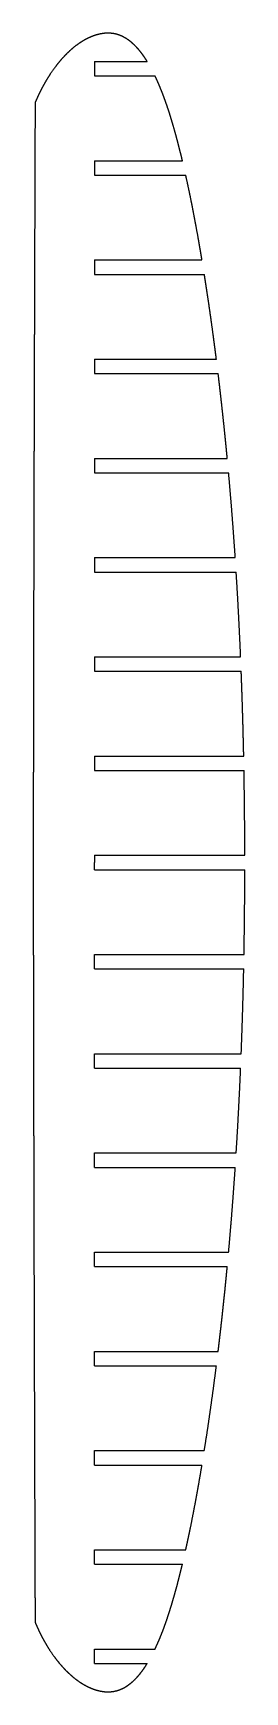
# Model space of a CAD drawing. Header units: metres. Extents: x 22 to 77, y -217 to 217.
import ezdxf

# ---------------------------------------------------------------- set-up
doc = ezdxf.new("R2010")
doc.units = ezdxf.units.M

msp = doc.modelspace()

# ---------------------------------------------------------------- linework, layer by layer
for p, q in [((37.98, 209.9, 1601), (51.82, 209.9, 1601)), ((37.98, 206.1, 1601), (53.88, 206.1, 1601)), ((37.98, 183.9, 1601), (61.05, 183.9, 1601)), ((37.98, 180.1, 1601), (61.92, 180.1, 1601)), ((37.98, 157.9, 1601), (66.17, 157.9, 1601)), ((37.98, 154.1, 1601), (66.79, 154.1, 1601)), ((37.98, 131.9, 1601), (69.94, 131.9, 1601)), ((37.98, 128.1, 1601), (70.41, 128.1, 1601)), ((37.98, 105.9, 1601), (72.8, 105.9, 1601)), ((37.98, 102.1, 1601), (73.15, 102.1, 1601)), ((37.98, 79.9, 1601), (74.89, 79.9, 1601)), ((37.98, 76.1, 1601), (75.13, 76.1, 1601)), ((37.98, 53.9, 1601), (76.3, 53.9, 1601)), ((37.98, 50.1, 1601), (76.45, 50.1, 1601)), ((37.98, 27.9, 1601), (77.11, 27.9, 1601)), ((37.98, 24.1, 1601), (77.18, 24.1, 1601)), ((37.98, 1.9, 1601), (77.39, 1.9, 1601)), ((37.98, -1.9, 1601), (77.39, -1.9, 1601)), ((37.98, -24.1, 1601), (77.18, -24.1, 1601)), ((37.98, -27.9, 1601), (77.11, -27.9, 1601)), ((37.98, -50.1, 1601), (76.45, -50.1, 1601)), ((37.98, -53.9, 1601), (76.3, -53.9, 1601)), ((37.98, -76.1, 1601), (75.13, -76.1, 1601)), ((37.98, -79.9, 1601), (74.89, -79.9, 1601)), ((37.98, -102.1, 1601), (73.15, -102.1, 1601)), ((37.98, -105.9, 1601), (72.8, -105.9, 1601)), ((37.98, -128.1, 1601), (70.41, -128.1, 1601)), ((37.98, -131.9, 1601), (69.94, -131.9, 1601)), ((37.98, -154.1, 1601), (66.78, -154.1, 1601)), ((37.98, -157.9, 1601), (66.17, -157.9, 1601)), ((37.98, -180.1, 1601), (61.91, -180.1, 1601)), ((37.98, -183.9, 1601), (61.04, -183.9, 1601)), ((37.98, -206.1, 1601), (53.87, -206.1, 1601)), ((37.98, -209.9, 1601), (51.82, -209.9, 1601))]:
    msp.add_line(p, q)
for points, knots in [([(51.82, 209.9, 1601), (51.79, 209.95, 1601), (51.76, 210, 1601), (51.73, 210.05, 1601), (51.7, 210.1, 1601), (51.67, 210.15, 1601), (51.63, 210.2, 1601), (51.6, 210.25, 1601), (51.28, 210.76, 1601), (50.98, 211.2, 1601), (50.68, 211.64, 1601), (50.36, 212.07, 1601), (50.03, 212.49, 1601), (49.69, 212.91, 1601), (49.33, 213.31, 1601), (48.6, 214.09, 1601), (48.21, 214.47, 1601), (47.81, 214.83, 1601), (47.4, 215.18, 1601), (46.97, 215.51, 1601), (46.52, 215.81, 1601), (46.06, 216.08, 1601), (45.29, 216.48, 1601), (44.99, 216.62, 1601), (44.69, 216.74, 1601), (44.38, 216.86, 1601), (44.07, 216.96, 1601), (43.76, 217.05, 1601), (43.44, 217.12, 1601), (42.72, 217.25, 1601), (42.32, 217.3, 1601), (41.92, 217.33, 1601), (41.51, 217.34, 1601), (41.11, 217.33, 1601), (40.7, 217.3, 1601), (40.3, 217.25, 1601), (39.75, 217.15, 1601), (39.6, 217.13, 1601), (39.45, 217.1, 1601), (39.3, 217.06, 1601), (39.15, 217.03, 1601), (39, 216.99, 1601), (38.85, 216.95, 1601), (38.54, 216.87, 1601), (38.39, 216.82, 1601), (38.24, 216.77, 1601), (38.09, 216.73, 1601), (37.94, 216.67, 1601), (37.79, 216.62, 1601), (37.64, 216.57, 1601), (36.86, 216.27, 1601), (36.24, 215.99, 1601), (35.63, 215.69, 1601), (35.04, 215.35, 1601), (34.47, 214.99, 1601), (33.9, 214.61, 1601), (33.36, 214.21, 1601), (31.98, 213.13, 1601), (31.18, 212.42, 1601), (30.41, 211.67, 1601), (29.67, 210.89, 1601), (28.97, 210.08, 1601), (28.29, 209.25, 1601), (27.65, 208.39, 1601), (26.34, 206.53, 1601), (25.68, 205.52, 1601), (25.06, 204.49, 1601), (24.47, 203.44, 1601), (23.92, 202.37, 1601), (23.4, 201.29, 1601), (22.9, 200.19, 1601), (22.44, 199.08, 1601)], [0, 0, 0, 0, 0, 0, 0, 0, 0, 0.011897, 0.011897, 0.011897, 0.011897, 0.011897, 0.011897, 0.011897, 0.118771, 0.118771, 0.118771, 0.118771, 0.118771, 0.118771, 0.118771, 0.226313, 0.226313, 0.226313, 0.226313, 0.226313, 0.226313, 0.226313, 0.291534, 0.291534, 0.291534, 0.291534, 0.291534, 0.291534, 0.291534, 0.372038, 0.372038, 0.372038, 0.372038, 0.372038, 0.372038, 0.372038, 0.402785, 0.402785, 0.402785, 0.402785, 0.402785, 0.402785, 0.402785, 0.433531, 0.433531, 0.433531, 0.433531, 0.433531, 0.433531, 0.433531, 0.563633, 0.563633, 0.563633, 0.563633, 0.563633, 0.563633, 0.563633, 0.769233, 0.769233, 0.769233, 0.769233, 0.769233, 0.769233, 0.769233, 1, 1, 1, 1, 1, 1, 1, 1, 1]), ([(61.05, 183.9, 1601), (60.79, 184.96, 1601), (60.54, 186.01, 1601), (60.27, 187.07, 1601), (60.01, 188.12, 1601), (59.73, 189.17, 1601), (59.45, 190.22, 1601), (59.16, 191.27, 1601), (58.72, 192.82, 1601), (58.57, 193.32, 1601), (58.43, 193.81, 1601), (58.28, 194.3, 1601), (58.14, 194.78, 1601), (57.99, 195.25, 1601), (57.85, 195.72, 1601), (57.5, 196.82, 1601), (57.29, 197.46, 1601), (57.08, 198.1, 1601), (56.86, 198.74, 1601), (56.64, 199.37, 1601), (56.41, 200.01, 1601), (56.18, 200.64, 1601), (55.71, 201.85, 1601), (55.49, 202.43, 1601), (55.25, 203.01, 1601), (55.01, 203.59, 1601), (54.77, 204.16, 1601), (54.52, 204.73, 1601), (54.26, 205.3, 1601), (53.98, 205.89, 1601), (53.96, 205.92, 1601), (53.95, 205.95, 1601), (53.94, 205.98, 1601), (53.92, 206.01, 1601), (53.91, 206.04, 1601), (53.89, 206.07, 1601), (53.88, 206.1, 1601)], [0, 0, 0, 0, 0, 0, 0, 0, 0, 0.354847, 0.354847, 0.354847, 0.354847, 0.354847, 0.354847, 0.354847, 0.526534, 0.526534, 0.526534, 0.526534, 0.526534, 0.526534, 0.526534, 0.766323, 0.766323, 0.766323, 0.766323, 0.766323, 0.766323, 0.766323, 0.988278, 0.988278, 0.988278, 0.988278, 0.988278, 0.988278, 0.988278, 1, 1, 1, 1, 1, 1, 1, 1, 1]), ([(22.44, 199.08, 1601), (22.44, 199.08, 1601), (22.44, 199.08, 1601), (22.44, 199.08, 1601), (22.44, 199.08, 1601), (22.44, 199.07, 1601), (22.44, 199.07, 1601), (22.44, 199.07, 1601), (22.44, 199.06, 1601), (22.44, 199.04, 1601), (22.44, 199.03, 1601), (22.44, 199.02, 1601), (22.44, 199, 1601), (22.44, 198.98, 1601), (22.44, 198.96, 1601), (22.44, 198.92, 1601), (22.44, 198.9, 1601), (22.44, 198.87, 1601), (22.44, 198.83, 1601), (22.44, 198.79, 1601), (22.44, 198.75, 1601), (22.44, 198.7, 1601), (22.44, 198.6, 1601), (22.44, 198.54, 1601), (22.44, 198.48, 1601), (22.44, 198.41, 1601), (22.44, 198.34, 1601), (22.44, 198.26, 1601), (22.44, 198.18, 1601), (22.44, 197.94, 1601), (22.44, 197.8, 1601), (22.44, 197.66, 1601), (22.44, 197.52, 1601), (22.44, 197.38, 1601), (22.43, 197.24, 1601), (22.43, 197.1, 1601), (22.43, 196.73, 1601), (22.43, 196.49, 1601), (22.43, 196.25, 1601), (22.43, 196.01, 1601), (22.43, 195.77, 1601), (22.43, 195.54, 1601), (22.43, 195.3, 1601), (22.43, 194.57, 1601), (22.42, 194.07, 1601), (22.42, 193.58, 1601), (22.42, 193.08, 1601), (22.42, 192.59, 1601), (22.42, 192.09, 1601), (22.42, 191.6, 1601), (22.41, 190.13, 1601), (22.41, 189.15, 1601), (22.4, 188.18, 1601), (22.4, 187.2, 1601), (22.4, 186.23, 1601), (22.39, 185.25, 1601), (22.39, 184.28, 1601), (22.39, 182.67, 1601), (22.38, 182.03, 1601), (22.38, 181.4, 1601), (22.38, 180.77, 1601), (22.38, 180.13, 1601), (22.38, 179.5, 1601), (22.37, 178.86, 1601), (22.37, 177.54, 1601), (22.37, 176.84, 1601), (22.36, 176.12, 1601), (22.36, 175.39, 1601), (22.36, 174.64, 1601), (22.36, 173.88, 1601), (22.35, 173.1, 1601), (22.34, 169.83, 1601), (22.34, 167.34, 1601), (22.33, 164.85, 1601), (22.32, 162.36, 1601), (22.31, 159.88, 1601), (22.3, 157.39, 1601), (22.3, 154.9, 1601), (22.28, 148.96, 1601), (22.27, 145.51, 1601), (22.26, 142.05, 1601), (22.25, 138.6, 1601), (22.23, 135.15, 1601), (22.22, 131.7, 1601), (22.21, 128.24, 1601), (22.2, 122.04, 1601), (22.19, 119.29, 1601), (22.18, 116.53, 1601), (22.17, 113.78, 1601), (22.17, 111.03, 1601), (22.16, 108.28, 1601), (22.15, 105.52, 1601), (22.14, 100.19, 1601), (22.13, 97.62, 1601), (22.13, 95.04, 1601), (22.12, 92.46, 1601), (22.11, 89.89, 1601), (22.11, 87.31, 1601), (22.1, 84.73, 1601), (22.09, 79.68, 1601), (22.08, 77.19, 1601), (22.08, 74.71, 1601), (22.07, 72.23, 1601), (22.07, 69.75, 1601), (22.06, 67.27, 1601), (22.06, 64.78, 1601), (22.05, 59.15, 1601), (22.04, 56, 1601), (22.04, 52.86, 1601), (22.03, 49.71, 1601), (22.02, 46.56, 1601), (22.02, 43.41, 1601), (22.01, 40.26, 1601), (22, 35.14, 1601), (22, 33.18, 1601), (22, 31.21, 1601), (21.99, 29.24, 1601), (21.99, 27.28, 1601), (21.99, 25.31, 1601), (21.98, 23.34, 1601), (21.98, 20.68, 1601), (21.98, 20, 1601), (21.98, 19.33, 1601), (21.97, 18.68, 1601), (21.97, 18.04, 1601), (21.97, 17.42, 1601), (21.97, 16.81, 1601), (21.97, 15.64, 1601), (21.97, 15.06, 1601), (21.97, 14.51, 1601), (21.97, 13.97, 1601), (21.97, 13.44, 1601), (21.96, 12.93, 1601), (21.96, 12.44, 1601), (21.96, 11.21, 1601), (21.96, 10.47, 1601), (21.96, 9.73, 1601), (21.96, 8.98, 1601), (21.96, 8.24, 1601), (21.96, 7.49, 1601), (21.95, 6.75, 1601), (21.95, 5.63, 1601), (21.95, 5.27, 1601), (21.95, 4.9, 1601), (21.95, 4.53, 1601), (21.95, 4.16, 1601), (21.95, 3.79, 1601), (21.95, 3.42, 1601), (21.95, 2.88, 1601), (21.95, 2.7, 1601), (21.95, 2.53, 1601), (21.95, 2.36, 1601), (21.95, 2.18, 1601), (21.95, 2.01, 1601), (21.95, 1.84, 1601), (21.95, 1.55, 1601), (21.95, 1.43, 1601), (21.95, 1.31, 1601), (21.95, 1.2, 1601), (21.95, 1.08, 1601), (21.94, 0.96, 1601), (21.94, 0.84, 1601), (21.94, 0.68, 1601), (21.94, 0.64, 1601), (21.94, 0.6, 1601), (21.94, 0.57, 1601), (21.94, 0.53, 1601), (21.94, 0.5, 1601), (21.94, 0.46, 1601), (21.94, 0.39, 1601), (21.94, 0.35, 1601), (21.94, 0.31, 1601), (21.94, 0.28, 1601), (21.94, 0.25, 1601), (21.94, 0.22, 1601), (21.94, 0.19, 1601), (21.94, 0.14, 1601), (21.94, 0.12, 1601), (21.94, 0.1, 1601), (21.94, 0.08, 1601), (21.94, 0.07, 1601), (21.94, 0.06, 1601), (21.94, 0.04, 1601), (21.94, 0.03, 1601), (21.94, 0.02, 1601), (21.94, 0.01, 1601), (21.94, 0.01, 1601), (21.94, 0, 1601), (21.94, 0, 1601), (21.94, 0, 1601), (21.94, 0, 1601), (21.94, 0, 1601), (21.94, 0, 1601), (21.94, 0, 1601), (21.94, 0, 1601), (21.94, 0, 1601), (21.94, -0.01, 1601), (21.94, -0.02, 1601), (21.94, -0.03, 1601), (21.94, -0.05, 1601), (21.94, -0.06, 1601), (21.94, -0.08, 1601), (21.94, -0.1, 1601), (21.94, -0.11, 1601), (21.94, -0.15, 1601), (21.94, -0.16, 1601), (21.94, -0.18, 1601), (21.94, -0.19, 1601), (21.94, -0.21, 1601), (21.94, -0.23, 1601), (21.94, -0.25, 1601), (21.94, -0.3, 1601), (21.94, -0.32, 1601), (21.94, -0.35, 1601), (21.94, -0.38, 1601), (21.94, -0.4, 1601), (21.94, -0.43, 1601), (21.94, -0.47, 1601), (21.94, -0.55, 1601), (21.94, -0.61, 1601), (21.94, -0.67, 1601), (21.94, -0.74, 1601), (21.94, -0.81, 1601), (21.94, -0.89, 1601), (21.94, -0.97, 1601), (21.95, -1.15, 1601), (21.95, -1.25, 1601), (21.95, -1.36, 1601), (21.95, -1.48, 1601), (21.95, -1.6, 1601), (21.95, -1.73, 1601), (21.95, -1.87, 1601), (21.95, -2.26, 1601), (21.95, -2.51, 1601), (21.95, -2.76, 1601), (21.95, -3.01, 1601), (21.95, -3.26, 1601), (21.95, -3.51, 1601), (21.95, -3.77, 1601), (21.95, -4.51, 1601), (21.95, -5, 1601), (21.95, -5.5, 1601), (21.95, -5.99, 1601), (21.95, -6.49, 1601), (21.95, -6.98, 1601), (21.96, -7.47, 1601), (21.96, -8.94, 1601), (21.96, -9.92, 1601), (21.96, -10.89, 1601), (21.96, -11.87, 1601), (21.96, -12.84, 1601), (21.97, -13.82, 1601), (21.97, -14.79, 1601), (21.97, -16.4, 1601), (21.97, -17.03, 1601), (21.97, -17.67, 1601), (21.97, -18.3, 1601), (21.97, -18.93, 1601), (21.98, -19.57, 1601), (21.98, -20.2, 1601), (21.98, -21.52, 1601), (21.98, -22.22, 1601), (21.98, -22.94, 1601), (21.98, -23.67, 1601), (21.98, -24.42, 1601), (21.99, -25.18, 1601), (21.99, -25.95, 1601), (21.99, -29.23, 1601), (22, -31.72, 1601), (22, -34.2, 1601), (22.01, -36.69, 1601), (22.01, -39.17, 1601), (22.01, -41.66, 1601), (22.02, -44.15, 1601), (22.03, -50.08, 1601), (22.04, -53.54, 1601), (22.04, -56.99, 1601), (22.05, -60.44, 1601), (22.06, -63.89, 1601), (22.06, -67.34, 1601), (22.07, -70.79, 1601), (22.08, -76.99, 1601), (22.09, -79.75, 1601), (22.1, -82.5, 1601), (22.1, -85.25, 1601), (22.11, -88, 1601), (22.12, -90.75, 1601), (22.12, -93.51, 1601), (22.14, -98.83, 1601), (22.14, -101.41, 1601), (22.15, -103.99, 1601), (22.15, -106.57, 1601), (22.16, -109.14, 1601), (22.17, -111.72, 1601), (22.18, -114.3, 1601), (22.19, -119.36, 1601), (22.2, -121.84, 1601), (22.2, -124.32, 1601), (22.21, -126.8, 1601), (22.22, -129.29, 1601), (22.23, -131.77, 1601), (22.23, -134.25, 1601), (22.25, -139.89, 1601), (22.26, -143.04, 1601), (22.27, -146.19, 1601), (22.28, -149.34, 1601), (22.29, -152.49, 1601), (22.3, -155.64, 1601), (22.31, -158.79, 1601), (22.32, -163.91, 1601), (22.33, -165.88, 1601), (22.34, -167.84, 1601), (22.34, -169.81, 1601), (22.35, -171.78, 1601), (22.36, -173.75, 1601), (22.36, -175.72, 1601), (22.37, -178.38, 1601), (22.37, -179.07, 1601), (22.38, -179.74, 1601), (22.38, -180.39, 1601), (22.38, -181.03, 1601), (22.38, -181.65, 1601), (22.38, -182.25, 1601), (22.39, -183.43, 1601), (22.39, -184, 1601), (22.39, -184.56, 1601), (22.39, -185.1, 1601), (22.4, -185.63, 1601), (22.4, -186.14, 1601), (22.4, -186.63, 1601), (22.4, -187.86, 1601), (22.41, -188.6, 1601), (22.41, -189.35, 1601), (22.41, -190.09, 1601), (22.41, -190.84, 1601), (22.42, -191.58, 1601), (22.42, -192.33, 1601), (22.42, -193.44, 1601), (22.42, -193.81, 1601), (22.42, -194.18, 1601), (22.43, -194.55, 1601), (22.43, -194.92, 1601), (22.43, -195.29, 1601), (22.43, -195.66, 1601), (22.43, -196.2, 1601), (22.43, -196.37, 1601), (22.43, -196.55, 1601), (22.43, -196.72, 1601), (22.43, -196.89, 1601), (22.43, -197.07, 1601), (22.43, -197.24, 1601), (22.44, -197.53, 1601), (22.44, -197.65, 1601), (22.44, -197.77, 1601), (22.44, -197.88, 1601), (22.44, -198, 1601), (22.44, -198.12, 1601), (22.44, -198.23, 1601), (22.44, -198.39, 1601), (22.44, -198.43, 1601), (22.44, -198.47, 1601), (22.44, -198.51, 1601), (22.44, -198.55, 1601), (22.44, -198.58, 1601), (22.44, -198.61, 1601), (22.44, -198.69, 1601), (22.44, -198.73, 1601), (22.44, -198.77, 1601), (22.44, -198.8, 1601), (22.44, -198.83, 1601), (22.44, -198.86, 1601), (22.44, -198.89, 1601), (22.44, -198.94, 1601), (22.44, -198.96, 1601), (22.44, -198.98, 1601), (22.44, -199, 1601), (22.44, -199.01, 1601), (22.44, -199.02, 1601), (22.44, -199.03, 1601), (22.44, -199.05, 1601), (22.44, -199.06, 1601), (22.44, -199.06, 1601), (22.44, -199.06, 1601), (22.44, -199.07, 1601), (22.44, -199.07, 1601), (22.44, -199.07, 1601), (22.44, -199.08, 1601), (22.44, -199.08, 1601), (22.44, -199.08, 1601), (22.44, -199.08, 1601), (22.44, -199.08, 1601), (22.44, -199.08, 1601), (22.44, -199.08, 1601), (22.44, -199.08, 1601)], [0, 0, 0, 0, 0, 0, 0, 0, 0, 0.001383, 0.001383, 0.001383, 0.001383, 0.001383, 0.001383, 0.001383, 0.002777, 0.002777, 0.002777, 0.002777, 0.002777, 0.002777, 0.002777, 0.004635, 0.004635, 0.004635, 0.004635, 0.004635, 0.004635, 0.004635, 0.006493, 0.006493, 0.006493, 0.006493, 0.006493, 0.006493, 0.006493, 0.00933, 0.00933, 0.00933, 0.00933, 0.00933, 0.00933, 0.00933, 0.014129, 0.014129, 0.014129, 0.014129, 0.014129, 0.014129, 0.014129, 0.024098, 0.024098, 0.024098, 0.024098, 0.024098, 0.024098, 0.024098, 0.043744, 0.043744, 0.043744, 0.043744, 0.043744, 0.043744, 0.043744, 0.056509, 0.056509, 0.056509, 0.056509, 0.056509, 0.056509, 0.056509, 0.070375, 0.070375, 0.070375, 0.070375, 0.070375, 0.070375, 0.070375, 0.114121, 0.114121, 0.114121, 0.114121, 0.114121, 0.114121, 0.114121, 0.174831, 0.174831, 0.174831, 0.174831, 0.174831, 0.174831, 0.174831, 0.223225, 0.223225, 0.223225, 0.223225, 0.223225, 0.223225, 0.223225, 0.26853, 0.26853, 0.26853, 0.26853, 0.26853, 0.26853, 0.26853, 0.312171, 0.312171, 0.312171, 0.312171, 0.312171, 0.312171, 0.312171, 0.367538, 0.367538, 0.367538, 0.367538, 0.367538, 0.367538, 0.367538, 0.402119, 0.402119, 0.402119, 0.402119, 0.402119, 0.402119, 0.402119, 0.414398, 0.414398, 0.414398, 0.414398, 0.414398, 0.414398, 0.414398, 0.426677, 0.426677, 0.426677, 0.426677, 0.426677, 0.426677, 0.426677, 0.445717, 0.445717, 0.445717, 0.445717, 0.445717, 0.445717, 0.445717, 0.455169, 0.455169, 0.455169, 0.455169, 0.455169, 0.455169, 0.455169, 0.459612, 0.459612, 0.459612, 0.459612, 0.459612, 0.459612, 0.459612, 0.462628, 0.462628, 0.462628, 0.462628, 0.462628, 0.462628, 0.462628, 0.463751, 0.463751, 0.463751, 0.463751, 0.463751, 0.463751, 0.463751, 0.465354, 0.465354, 0.465354, 0.465354, 0.465354, 0.465354, 0.465354, 0.467118, 0.467118, 0.467118, 0.467118, 0.467118, 0.467118, 0.467118, 0.468967, 0.468967, 0.468967, 0.468967, 0.468967, 0.468967, 0.468967, 0.470734, 0.470734, 0.470734, 0.470734, 0.470734, 0.470734, 0.470734, 0.47322, 0.47322, 0.47322, 0.47322, 0.47322, 0.47322, 0.47322, 0.475152, 0.475152, 0.475152, 0.475152, 0.475152, 0.475152, 0.475152, 0.477085, 0.477085, 0.477085, 0.477085, 0.477085, 0.477085, 0.477085, 0.480122, 0.480122, 0.480122, 0.480122, 0.480122, 0.480122, 0.480122, 0.483435, 0.483435, 0.483435, 0.483435, 0.483435, 0.483435, 0.483435, 0.489085, 0.489085, 0.489085, 0.489085, 0.489085, 0.489085, 0.489085, 0.500238, 0.500238, 0.500238, 0.500238, 0.500238, 0.500238, 0.500238, 0.522218, 0.522218, 0.522218, 0.522218, 0.522218, 0.522218, 0.522218, 0.5365, 0.5365, 0.5365, 0.5365, 0.5365, 0.5365, 0.5365, 0.552012, 0.552012, 0.552012, 0.552012, 0.552012, 0.552012, 0.552012, 0.600959, 0.600959, 0.600959, 0.600959, 0.600959, 0.600959, 0.600959, 0.668899, 0.668899, 0.668899, 0.668899, 0.668899, 0.668899, 0.668899, 0.723071, 0.723071, 0.723071, 0.723071, 0.723071, 0.723071, 0.723071, 0.7738, 0.7738, 0.7738, 0.7738, 0.7738, 0.7738, 0.7738, 0.822677, 0.822677, 0.822677, 0.822677, 0.822677, 0.822677, 0.822677, 0.884701, 0.884701, 0.884701, 0.884701, 0.884701, 0.884701, 0.884701, 0.923445, 0.923445, 0.923445, 0.923445, 0.923445, 0.923445, 0.923445, 0.937202, 0.937202, 0.937202, 0.937202, 0.937202, 0.937202, 0.937202, 0.95096, 0.95096, 0.95096, 0.95096, 0.95096, 0.95096, 0.95096, 0.972293, 0.972293, 0.972293, 0.972293, 0.972293, 0.972293, 0.972293, 0.982883, 0.982883, 0.982883, 0.982883, 0.982883, 0.982883, 0.982883, 0.987862, 0.987862, 0.987862, 0.987862, 0.987862, 0.987862, 0.987862, 0.991241, 0.991241, 0.991241, 0.991241, 0.991241, 0.991241, 0.991241, 0.992499, 0.992499, 0.992499, 0.992499, 0.992499, 0.992499, 0.992499, 0.994295, 0.994295, 0.994295, 0.994295, 0.994295, 0.994295, 0.994295, 0.996271, 0.996271, 0.996271, 0.996271, 0.996271, 0.996271, 0.996271, 0.997709, 0.997709, 0.997709, 0.997709, 0.997709, 0.997709, 0.997709, 1, 1, 1, 1, 1, 1, 1, 1, 1]), ([(66.17, 157.9, 1601), (66.03, 158.74, 1601), (65.89, 159.58, 1601), (65.75, 160.42, 1601), (65.6, 161.26, 1601), (65.46, 162.1, 1601), (65.31, 162.94, 1601), (65.16, 163.78, 1601), (64.68, 166.46, 1601), (64.34, 168.3, 1601), (63.99, 170.14, 1601), (63.63, 171.98, 1601), (63.27, 173.81, 1601), (62.89, 175.65, 1601), (62.5, 177.48, 1601), (62.07, 179.41, 1601), (62.05, 179.51, 1601), (62.03, 179.6, 1601), (62.01, 179.7, 1601), (61.99, 179.8, 1601), (61.96, 179.9, 1601), (61.94, 180, 1601), (61.92, 180.1, 1601)], [0, 0, 0, 0, 0, 0, 0, 0, 0, 0.301552, 0.301552, 0.301552, 0.301552, 0.301552, 0.301552, 0.301552, 0.964085, 0.964085, 0.964085, 0.964085, 0.964085, 0.964085, 0.964085, 1, 1, 1, 1, 1, 1, 1, 1, 1]), ([(69.94, 131.9, 1601), (69.82, 132.85, 1601), (69.7, 133.8, 1601), (69.57, 134.75, 1601), (69.45, 135.7, 1601), (69.32, 136.65, 1601), (69.2, 137.6, 1601), (69.07, 138.55, 1601), (68.69, 141.32, 1601), (68.44, 143.15, 1601), (68.18, 144.98, 1601), (67.91, 146.81, 1601), (67.64, 148.63, 1601), (67.36, 150.45, 1601), (67.08, 152.28, 1601), (66.79, 154.1, 1601)], [0, 0, 0, 0, 0, 0, 0, 0, 0, 0.341688, 0.341688, 0.341688, 0.341688, 0.341688, 0.341688, 0.341688, 1, 1, 1, 1, 1, 1, 1, 1, 1]), ([(72.8, 105.9, 1601), (72.71, 106.78, 1601), (72.63, 107.66, 1601), (72.54, 108.54, 1601), (72.46, 109.42, 1601), (72.37, 110.29, 1601), (72.28, 111.17, 1601), (72.19, 112.05, 1601), (71.91, 114.83, 1601), (71.71, 116.72, 1601), (71.5, 118.62, 1601), (71.29, 120.52, 1601), (71.08, 122.42, 1601), (70.86, 124.31, 1601), (70.64, 126.21, 1601), (70.41, 128.1, 1601)], [0, 0, 0, 0, 0, 0, 0, 0, 0, 0.316319, 0.316319, 0.316319, 0.316319, 0.316319, 0.316319, 0.316319, 1, 1, 1, 1, 1, 1, 1, 1, 1]), ([(77.11, 27.9, 1601), (77.07, 29.68, 1601), (77.03, 31.46, 1601), (76.99, 33.25, 1601), (76.94, 35.03, 1601), (76.9, 36.81, 1601), (76.84, 38.59, 1601), (76.79, 40.37, 1601), (76.7, 43.15, 1601), (76.67, 44.14, 1601), (76.63, 45.13, 1601), (76.6, 46.13, 1601), (76.56, 47.12, 1601), (76.53, 48.11, 1601), (76.49, 49.11, 1601), (76.45, 50.1, 1601)], [0, 0, 0, 0, 0, 0, 0, 0, 0, 0.64192, 0.64192, 0.64192, 0.64192, 0.64192, 0.64192, 0.64192, 1, 1, 1, 1, 1, 1, 1, 1, 1]), ([(70.41, -128.1, 1601), (70.55, -126.9, 1601), (70.69, -125.71, 1601), (70.83, -124.51, 1601), (70.97, -123.32, 1601), (71.11, -122.12, 1601), (71.25, -120.92, 1601), (71.38, -119.73, 1601), (71.6, -117.69, 1601), (71.69, -116.84, 1601), (71.78, -116, 1601), (71.87, -115.15, 1601), (71.96, -114.3, 1601), (72.05, -113.45, 1601), (72.14, -112.61, 1601), (72.3, -111.02, 1601), (72.37, -110.29, 1601), (72.44, -109.56, 1601), (72.52, -108.83, 1601), (72.59, -108.1, 1601), (72.66, -107.36, 1601), (72.73, -106.63, 1601), (72.8, -105.9, 1601)], [0, 0, 0, 0, 0, 0, 0, 0, 0, 0.432696, 0.432696, 0.432696, 0.432696, 0.432696, 0.432696, 0.432696, 0.737555, 0.737555, 0.737555, 0.737555, 0.737555, 0.737555, 0.737555, 1, 1, 1, 1, 1, 1, 1, 1, 1]), ([(61.91, -180.1, 1601), (62.1, -179.25, 1601), (62.29, -178.4, 1601), (62.47, -177.55, 1601), (62.66, -176.7, 1601), (62.83, -175.85, 1601), (63.01, -174.99, 1601), (63.19, -174.14, 1601), (63.74, -171.37, 1601), (64.12, -169.45, 1601), (64.48, -167.53, 1601), (64.84, -165.61, 1601), (65.18, -163.68, 1601), (65.52, -161.76, 1601), (65.85, -159.83, 1601), (66.17, -157.9, 1601)], [0, 0, 0, 0, 0, 0, 0, 0, 0, 0.308118, 0.308118, 0.308118, 0.308118, 0.308118, 0.308118, 0.308118, 1, 1, 1, 1, 1, 1, 1, 1, 1]), ([(53.87, -206.1, 1601), (54.01, -205.81, 1601), (54.15, -205.51, 1601), (54.29, -205.22, 1601), (54.42, -204.92, 1601), (54.55, -204.62, 1601), (54.68, -204.32, 1601), (54.81, -204.03, 1601), (55.27, -202.94, 1601), (55.59, -202.16, 1601), (55.9, -201.37, 1601), (56.2, -200.57, 1601), (56.49, -199.77, 1601), (56.77, -198.97, 1601), (57.04, -198.17, 1601), (57.46, -196.92, 1601), (57.6, -196.47, 1601), (57.75, -196.01, 1601), (57.89, -195.54, 1601), (58.04, -195.07, 1601), (58.18, -194.6, 1601), (58.33, -194.11, 1601), (58.64, -193.07, 1601), (58.8, -192.51, 1601), (58.96, -191.94, 1601), (59.12, -191.36, 1601), (59.28, -190.78, 1601), (59.45, -190.19, 1601), (59.61, -189.59, 1601), (59.93, -188.35, 1601), (60.1, -187.71, 1601), (60.26, -187.08, 1601), (60.42, -186.44, 1601), (60.58, -185.81, 1601), (60.73, -185.17, 1601), (60.89, -184.54, 1601), (61.04, -183.9, 1601)], [0, 0, 0, 0, 0, 0, 0, 0, 0, 0.119848, 0.119848, 0.119848, 0.119848, 0.119848, 0.119848, 0.119848, 0.432347, 0.432347, 0.432347, 0.432347, 0.432347, 0.432347, 0.432347, 0.604542, 0.604542, 0.604542, 0.604542, 0.604542, 0.604542, 0.604542, 0.798261, 0.798261, 0.798261, 0.798261, 0.798261, 0.798261, 0.798261, 1, 1, 1, 1, 1, 1, 1, 1, 1]), ([(22.44, -199.08, 1601), (22.87, -200.1, 1601), (23.32, -201.11, 1601), (23.8, -202.11, 1601), (24.3, -203.1, 1601), (24.83, -204.07, 1601), (25.39, -205.03, 1601), (25.98, -205.97, 1601), (27.17, -207.73, 1601), (27.76, -208.56, 1601), (28.38, -209.36, 1601), (29.02, -210.15, 1601), (29.7, -210.91, 1601), (30.4, -211.65, 1601), (31.13, -212.35, 1601), (32.37, -213.44, 1601), (32.86, -213.84, 1601), (33.36, -214.23, 1601), (33.88, -214.6, 1601), (34.4, -214.95, 1601), (34.94, -215.28, 1601), (35.5, -215.59, 1601), (36.26, -215.98, 1601), (36.47, -216.08, 1601), (36.67, -216.17, 1601), (36.88, -216.26, 1601), (37.08, -216.35, 1601), (37.29, -216.43, 1601), (37.49, -216.51, 1601), (37.92, -216.67, 1601), (38.15, -216.75, 1601), (38.37, -216.82, 1601), (38.6, -216.89, 1601), (38.83, -216.95, 1601), (39.05, -217.01, 1601), (39.28, -217.06, 1601), (39.96, -217.2, 1601), (40.41, -217.27, 1601), (40.87, -217.32, 1601), (41.33, -217.35, 1601), (41.8, -217.34, 1601), (42.26, -217.31, 1601), (42.72, -217.26, 1601), (43.65, -217.08, 1601), (44.12, -216.96, 1601), (44.58, -216.8, 1601), (45.03, -216.62, 1601), (45.47, -216.41, 1601), (45.9, -216.18, 1601), (46.31, -215.93, 1601), (47.51, -215.11, 1601), (48.25, -214.48, 1601), (48.95, -213.8, 1601), (49.6, -213.07, 1601), (50.2, -212.32, 1601), (50.77, -211.53, 1601), (51.31, -210.72, 1601), (51.82, -209.9, 1601)], [0, 0, 0, 0, 0, 0, 0, 0, 0, 0.01909781, 0.01909781, 0.01909781, 0.01909781, 0.01909781, 0.01909781, 0.01909781, 0.03661725, 0.03661725, 0.03661725, 0.03661725, 0.03661725, 0.03661725, 0.03661725, 0.0475306, 0.0475306, 0.0475306, 0.0475306, 0.0475306, 0.0475306, 0.0475306, 0.05145156, 0.05145156, 0.05145156, 0.05145156, 0.05145156, 0.05145156, 0.05145156, 0.05572881, 0.05572881, 0.05572881, 0.05572881, 0.05572881, 0.05572881, 0.05572881, 0.06422543, 0.06422543, 0.06422543, 0.06422543, 0.06422543, 0.06422543, 0.06422543, 0.07315937, 0.07315937, 0.07315937, 0.07315937, 0.07315937, 0.07315937, 0.07315937, 0.09102234, 0.09102234, 0.09102234, 0.09102234, 0.09102234, 0.09102234, 0.09102234, 0.09102234, 0.09102234])]:
    msp.add_open_spline(points, degree=8, knots=knots)
for points, degree in [([(37.98, 209.9, 1601), (37.98, 206.1, 1601)], 1), ([(37.98, 183.9, 1601), (37.98, 180.1, 1601)], 1), ([(37.98, 157.9, 1601), (37.98, 154.1, 1601)], 1), ([(37.98, 131.9, 1601), (37.98, 128.1, 1601)], 1), ([(37.98, 105.9, 1601), (37.98, 102.1, 1601)], 1), ([(74.89, 79.9, 1601), (74.7, 82.68, 1601), (74.51, 85.45, 1601), (74.3, 88.23, 1601), (74.09, 91.01, 1601), (73.87, 93.78, 1601), (73.64, 96.55, 1601), (73.4, 99.33, 1601), (73.15, 102.1, 1601)], 8), ([(37.98, 79.9, 1601), (37.98, 76.1, 1601)], 1), ([(76.3, 53.9, 1601), (76.18, 56.68, 1601), (76.05, 59.45, 1601), (75.92, 62.23, 1601), (75.78, 65, 1601), (75.63, 67.78, 1601), (75.47, 70.55, 1601), (75.31, 73.33, 1601), (75.13, 76.1, 1601)], 8), ([(37.98, 53.9, 1601), (37.98, 50.1, 1601)], 1), ([(37.98, 27.9, 1601), (37.98, 24.1, 1601)], 1), ([(77.39, 1.9, 1601), (77.39, 4.68, 1601), (77.38, 7.45, 1601), (77.36, 10.23, 1601), (77.34, 13, 1601), (77.31, 15.78, 1601), (77.27, 18.55, 1601), (77.23, 21.33, 1601), (77.18, 24.1, 1601)], 8), ([(37.98, 1.9, 1601), (37.98, 0, 1601)], 1), ([(37.98, -1.9, 1601), (37.98, 0, 1601)], 1), ([(77.18, -24.1, 1601), (77.23, -21.33, 1601), (77.27, -18.55, 1601), (77.31, -15.78, 1601), (77.34, -13, 1601), (77.36, -10.23, 1601), (77.38, -7.45, 1601), (77.39, -4.68, 1601), (77.39, -1.9, 1601)], 8), ([(37.98, -27.9, 1601), (37.98, -24.1, 1601)], 1), ([(76.45, -50.1, 1601), (76.56, -47.33, 1601), (76.66, -44.55, 1601), (76.75, -41.78, 1601), (76.84, -39, 1601), (76.92, -36.23, 1601), (76.99, -33.45, 1601), (77.05, -30.68, 1601), (77.11, -27.9, 1601)], 8), ([(37.98, -53.9, 1601), (37.98, -50.1, 1601)], 1), ([(75.13, -76.1, 1601), (75.31, -73.33, 1601), (75.47, -70.55, 1601), (75.63, -67.78, 1601), (75.78, -65, 1601), (75.92, -62.23, 1601), (76.06, -59.45, 1601), (76.18, -56.68, 1601), (76.3, -53.9, 1601)], 8), ([(37.98, -79.9, 1601), (37.98, -76.1, 1601)], 1), ([(73.15, -102.1, 1601), (73.4, -99.33, 1601), (73.64, -96.55, 1601), (73.87, -93.78, 1601), (74.09, -91.01, 1601), (74.31, -88.23, 1601), (74.51, -85.45, 1601), (74.7, -82.68, 1601), (74.89, -79.9, 1601)], 8), ([(37.98, -105.9, 1601), (37.98, -102.1, 1601)], 1), ([(37.98, -131.9, 1601), (37.98, -128.1, 1601)], 1), ([(66.78, -154.1, 1601), (67.23, -151.33, 1601), (67.65, -148.56, 1601), (68.06, -145.79, 1601), (68.46, -143.01, 1601), (68.85, -140.24, 1601), (69.22, -137.46, 1601), (69.58, -134.68, 1601), (69.94, -131.9, 1601)], 8), ([(37.98, -157.9, 1601), (37.98, -154.1, 1601)], 1), ([(37.98, -183.9, 1601), (37.98, -180.1, 1601)], 1), ([(37.98, -209.9, 1601), (37.98, -206.1, 1601)], 1)]:
    msp.add_open_spline(points, degree=degree)

doc.saveas('drawing.dxf')
